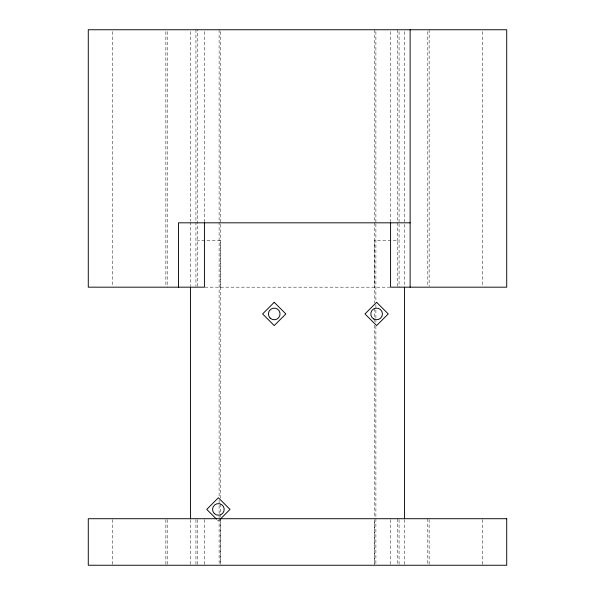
<?xml version="1.0" encoding="UTF-8"?>
<svg xmlns="http://www.w3.org/2000/svg" width="595" height="595" viewBox="0 0 595 595"><rect width="100%" height="100%" fill="white"/><g stroke="black" fill="none" stroke-linecap="round" stroke-linejoin="round"><path stroke-width="0.45" stroke-dasharray="2.98 2.23" d="M197.525 286.262L197.555 29.75M197.525 564.335L197.555 518.714M220.7 287.177L220.73 240.633L197.555 240.633M220.73 519.621L220.7 564.335L220.73 518.714M219.674 519.747L218.38 521.034L217.086 519.747M397.475 286.262L397.445 240.633L374.27 240.633L374.3 287.177M204.94 287.177L390.06 287.177M397.445 518.714L397.475 564.335M482.508 31.609L482.508 286.247M482.508 519.621L482.508 564.335M429.136 29.75L429.136 286.247M429.136 519.621L429.136 564.335M427.812 31.609L427.812 286.247M427.812 518.714L427.812 564.335M404.541 31.609L404.541 286.247M404.541 519.621L404.541 564.335M399.066 31.609L399.066 223.051M399.066 223.98L399.066 287.177M399.066 519.621L399.066 564.335M397.445 29.75L397.445 240.633M390.58 31.609L390.58 221.89M390.58 519.621L390.58 564.335M375.891 31.609L375.891 223.051M375.891 223.98L375.891 301.063M375.891 304.774L375.891 322.371M375.891 326.075L375.891 517.784M375.891 518.714L375.891 564.335M374.27 29.75L374.27 302.922M374.27 308.478L374.27 317.737M374.27 318.66L374.27 321.441M374.27 325.145L374.27 517.784M220.73 31.609L220.73 498.335M220.73 503.891L220.73 513.15M220.73 514.08L220.73 516.854M219.109 29.75L219.109 221.191M219.109 222.121L219.109 496.483M219.109 500.187L219.109 517.784M219.109 518.714L219.109 564.335M204.42 31.602L204.42 221.898M204.42 519.621L204.42 564.335M195.934 29.75L195.934 221.191M195.934 222.121L195.934 286.247M195.934 519.621L195.934 564.335M190.459 31.609L190.459 221.191M190.459 222.121L190.459 286.247M190.459 519.621L190.459 564.335M167.188 31.609L167.188 287.177M167.188 519.621L167.188 565.25M165.864 31.609L165.864 286.247M165.864 519.621L165.864 564.335M112.492 31.609L112.492 286.247M112.492 519.621L112.492 564.335M374.3 564.335L374.27 519.621L374.27 564.335"/><path stroke-width="0.89" d="M220.321 519.1L230.02 509.402L218.38 497.77L206.748 509.402L216.446 519.1M410.126 222.82L178.5 222.82L178.5 287.177M410.126 29.75L410.126 287.177M404.541 287.177L404.541 518.714M390.58 222.82L390.58 287.177L506.724 287.177L506.724 29.75L88.276 29.75L88.276 287.177L204.42 287.177L204.42 222.82M190.459 287.177L190.459 518.714M274.228 302.297L262.596 313.937L274.228 325.569L285.868 313.937L274.228 302.297M376.62 302.297L364.98 313.937L376.62 325.569L388.252 313.937L376.62 302.297M506.724 518.714L88.276 518.714L88.276 565.25L506.724 565.25L506.724 518.714M373.712 318.972A5.816 5.816 0 0 0 382.436 313.937A5.816 5.816 0 0 0 373.712 308.894A5.816 5.816 0 0 0 373.712 318.972M270.115 318.05A5.816 5.816 0 0 0 279.851 315.439A5.816 5.816 0 0 0 272.726 308.314A5.816 5.816 0 0 0 270.115 318.05M214.267 513.515A5.816 5.816 0 0 0 224.003 510.904A5.816 5.816 0 0 0 216.878 503.787A5.816 5.816 0 0 0 214.267 513.515"/></g></svg>
